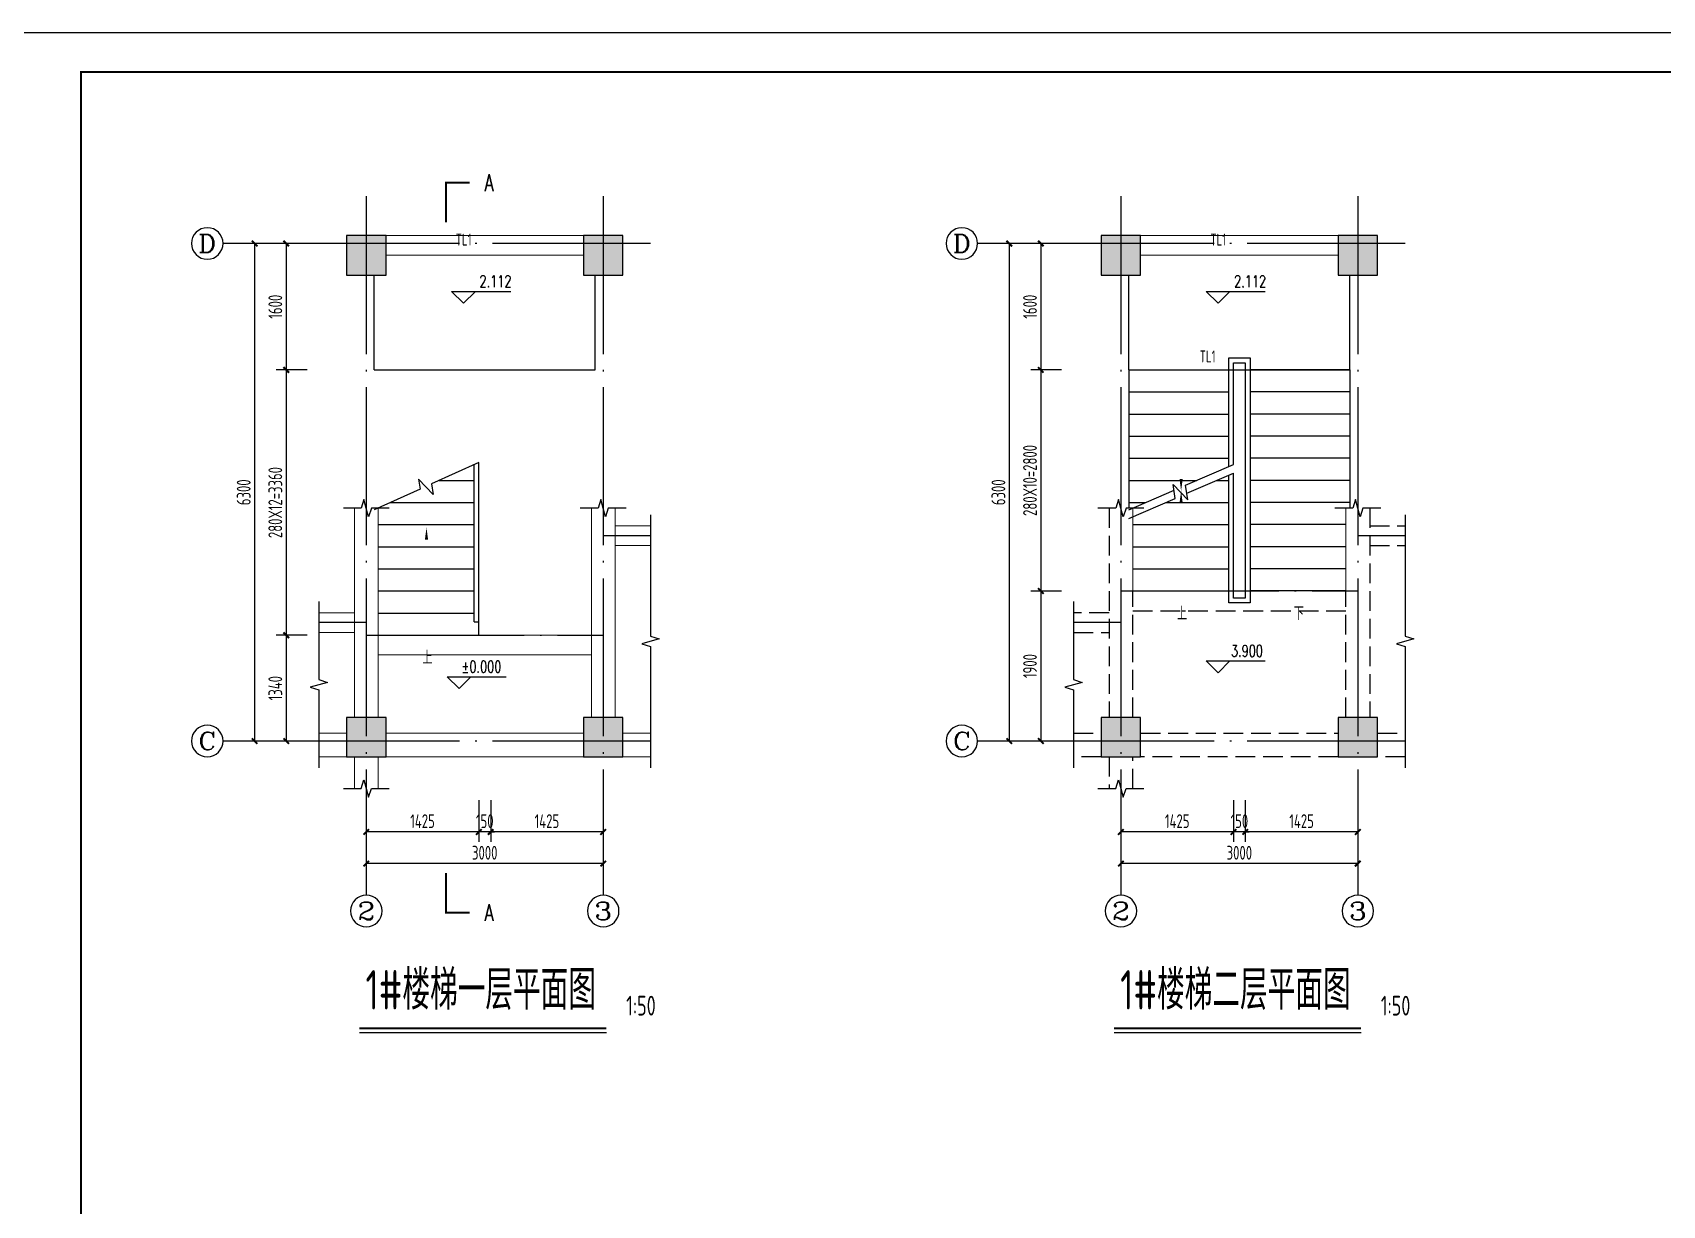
# Model space of a CAD drawing. Extents: x 9732137 to 18866768, y -962146 to 246094.
# Drawn here: x 9777696 to 9798333, y -593556 to -578706 of the extents above; entities that cross this region are included whole.
import ezdxf
from ezdxf.enums import TextEntityAlignment as Align

# ---------------------------------------------------------------- set-up
doc = ezdxf.new("R2010")
doc.units = 0
doc.header["$LTSCALE"] = 1000
for name, pattern in [('3', [500, 300, -200]), ('DASH', [0.35, 0.25, -0.1]), ('DOTE', [2.42, 2, -0.2, 0.02, -0.2])]:
    doc.linetypes.add(name, pattern=pattern)
doc.layers.get('0').update_dxf_attribs({"linetype": 'CONTINUOUS'})
doc.layers.get('Defpoints').update_dxf_attribs({"linetype": 'CONTINUOUS'})
for name, color, linetype in [('AXIS', 1, 'DOTE'), ('AXIS_NUM', 7, 'CONTINUOUS'), ('AXIS_TEXT', 7, 'CONTINUOUS'), ('BORDER', 7, 'CONTINUOUS'), ('COLU', 7, 'CONTINUOUS'), ('DIM_ELEV', 3, 'CONTINUOUS'), ('DIM_SYMB', 3, 'CONTINUOUS'), ('NUM', 7, 'CONTINUOUS'), ('PUB_DIM', 3, 'CONTINUOUS'), ('PUB_TEXT', 7, 'CONTINUOUS'), ('STAIR', 2, 'CONTINUOUS'), ('THIN', 7, 'CONTINUOUS'), ('柱涂实', 54, 'CONTINUOUS'), ('梁虚线', 134, '3')]:
    doc.layers.add(name, color=color, linetype=linetype)
doc.layers.add('梁', color=4, linetype='CONTINUOUS', lineweight=18)
doc.styles.add('_TCH_AXIS', font='COMPLEX', dxfattribs={"bigfont": 'GBCBIG'})
doc.styles.add('_TCH_DIM', font='SIMPLEX', dxfattribs={"bigfont": 'GBCBIG'})
doc.styles.add('_TCH_LABEL', font='COMPLEX', dxfattribs={"bigfont": 'GBCBIG'})
doc.styles.add('COMPLEX', font='COMPLEX')
doc.styles.add('DIM_FONT', font='SIMPLEX', dxfattribs={"width": 0.7, "bigfont": 'GBCBIG'})
doc.styles.add('TSSD_Label', font='Tssdeng.shx', dxfattribs={"width": 0.7, "bigfont": 'hztxt.shx'})
doc.styles.add('TSSD_Norm', font='Tssdeng.shx', dxfattribs={"width": 0.7, "bigfont": 'hztxt.shx'})
doc.styles.add('TSSD_Rein', font='Tssdeng.shx', dxfattribs={"width": 0.7, "bigfont": 'hztxt.shx'})
doc.dimstyles.new('_TCH_ARCH&&50', dxfattribs={"dimscale": 0.5, "dimtxt": 350, "dimasz": 100, "dimexe": 250, "dimexo": 300, "dimgap": 100, "dimtad": 1, "dimdec": 0, "dimzin": 0, "dimdsep": 46, "dimtxsty": 'DIM_FONT', "dimblk": 'ARCHTICK', "dimcen": 0.09, "dimclrt": 7, "dimazin": 2, "dimtfac": 1, "dimtdec": 0, "dimtix": 1, "dimtmove": 2, "dimatfit": 3, "dimfxl": 1, "dimtolj": 1, "dimtzin": 0, "dimarcsym": 0})

# ---------------------------------------------------------------- blocks, each defined once
blk = doc.blocks.new('_ArchTick')
at = {"color": 0, "linetype": 'ByBlock', "const_width": 0.5}
blk.add_lwpolyline([(-0.71, -0.71), (0.71, 0.71)], dxfattribs=at)
blk = doc.blocks.new('*D560')
at = {"layer": 'Defpoints', "color": 0}
for p in [(9790626, -581377), (9790062, -587677), (9790626, -587677)]:
    blk.add_point(p, dxfattribs=at)
at = {"layer": 'PUB_DIM', "color": 0, "lineweight": -2}
for p, q in [((9790476, -581377), (9789937, -581377)), ((9790062, -581377), (9790062, -587677)), ((9790476, -587677), (9789937, -587677))]:
    blk.add_line(p, q, dxfattribs=at)
at = {"layer": 'PUB_DIM', "color": 0, "lineweight": -2, "xscale": 50, "yscale": 50, "zscale": 50}
for p, rotation in [((9790062, -581377), 90), ((9790062, -587677), 270)]:
    blk.add_blockref('_ArchTick', p, dxfattribs=dict(at, rotation=rotation))
at = {"layer": 'PUB_DIM', "color": 7, "insert": (9789925, -584527), "char_height": 175, "attachment_point": 5, "rotation": 90, "style": 'TSSD_Rein'}
blk.add_mtext('\\A1;6300', dxfattribs=at)
blk = doc.blocks.new('*D561')
at = {"layer": 'Defpoints', "color": 0}
for p in [(9790876, -585777), (9790462, -587677), (9790876, -587677)]:
    blk.add_point(p, dxfattribs=at)
at = {"layer": 'PUB_DIM', "color": 0, "lineweight": -2}
for p, q in [((9790726, -585777), (9790337, -585777)), ((9790462, -585777), (9790462, -587677)), ((9790726, -587677), (9790337, -587677))]:
    blk.add_line(p, q, dxfattribs=at)
at = {"layer": 'PUB_DIM', "color": 0, "lineweight": -2, "xscale": 50, "yscale": 50, "zscale": 50}
for p, rotation in [((9790462, -585777), 90), ((9790462, -587677), 270)]:
    blk.add_blockref('_ArchTick', p, dxfattribs=dict(at, rotation=rotation))
at = {"layer": 'PUB_DIM', "color": 7, "insert": (9790325, -586727), "char_height": 175, "attachment_point": 5, "rotation": 90, "style": 'TSSD_Rein'}
blk.add_mtext('\\A1;1900', dxfattribs=at)
blk = doc.blocks.new('*D562')
at = {"layer": 'Defpoints', "color": 0}
for p in [(9790876, -582977), (9790462, -585777), (9790876, -585777)]:
    blk.add_point(p, dxfattribs=at)
at = {"layer": 'PUB_DIM', "color": 0, "lineweight": -2}
for p, q in [((9790726, -582977), (9790337, -582977)), ((9790462, -582977), (9790462, -585777)), ((9790726, -585777), (9790337, -585777))]:
    blk.add_line(p, q, dxfattribs=at)
at = {"layer": 'PUB_DIM', "color": 0, "lineweight": -2, "xscale": 50, "yscale": 50, "zscale": 50}
for p, rotation in [((9790462, -582977), 90), ((9790462, -585777), 270)]:
    blk.add_blockref('_ArchTick', p, dxfattribs=dict(at, rotation=rotation))
at = {"layer": 'PUB_DIM', "color": 7, "insert": (9790325, -584377), "char_height": 175, "attachment_point": 5, "rotation": 90, "style": 'TSSD_Rein'}
blk.add_mtext('\\A1;280X10=2800', dxfattribs=at)
blk = doc.blocks.new('*D563')
at = {"layer": 'Defpoints', "color": 0}
for p in [(9790876, -581377), (9790462, -582977), (9790876, -582977)]:
    blk.add_point(p, dxfattribs=at)
at = {"layer": 'PUB_DIM', "color": 0, "lineweight": -2}
for p, q in [((9790726, -581377), (9790337, -581377)), ((9790462, -581377), (9790462, -582977)), ((9790726, -582977), (9790337, -582977))]:
    blk.add_line(p, q, dxfattribs=at)
at = {"layer": 'PUB_DIM', "color": 0, "lineweight": -2, "xscale": 50, "yscale": 50, "zscale": 50}
for p, rotation in [((9790462, -581377), 90), ((9790462, -582977), 270)]:
    blk.add_blockref('_ArchTick', p, dxfattribs=dict(at, rotation=rotation))
at = {"layer": 'PUB_DIM', "color": 7, "insert": (9790325, -582177), "char_height": 175, "attachment_point": 5, "rotation": 90, "style": 'TSSD_Rein'}
blk.add_mtext('\\A1;1600', dxfattribs=at)
blk = doc.blocks.new('_AXISO')
blk.add_circle((0, 0), 0.5)
at = {"layer": 'AXIS_TEXT', "style": 'COMPLEX', "width": 1.041667}
blk.add_attdef('A', text='', height=0.56, dxfattribs=at).set_placement((-0.25, -0.28), (0.25, -0.28), align=Align.FIT)
blk = doc.blocks.new('*D564')
at = {"layer": 'Defpoints', "color": 0}
for p in [(9791476, -588677), (9794476, -588677), (9791476, -589228)]:
    blk.add_point(p, dxfattribs=at)
at = {"layer": 'PUB_DIM', "color": 0, "lineweight": -2}
for p, q in [((9791476, -588827), (9791476, -589353)), ((9794476, -588827), (9794476, -589353)), ((9794476, -589228), (9791476, -589228))]:
    blk.add_line(p, q, dxfattribs=at)
at = {"layer": 'PUB_DIM', "color": 0, "lineweight": -2, "xscale": 50, "yscale": 50, "zscale": 50, "rotation": 180}
blk.add_blockref('_ArchTick', (9791476, -589228), dxfattribs=at)
at = {"layer": 'PUB_DIM', "color": 0, "lineweight": -2, "xscale": 50, "yscale": 50, "zscale": 50}
blk.add_blockref('_ArchTick', (9794476, -589228), dxfattribs=at)
at = {"layer": 'PUB_DIM', "color": 7, "insert": (9792976, -589091), "char_height": 175, "attachment_point": 5, "style": 'TSSD_Rein'}
blk.add_mtext('\\A1;3000', dxfattribs=at)
blk = doc.blocks.new('*D565')
at = {"layer": 'Defpoints', "color": 0}
for p in [(9793051, -588277), (9794476, -588277), (9793051, -588828)]:
    blk.add_point(p, dxfattribs=at)
at = {"layer": 'PUB_DIM', "color": 0, "lineweight": -2}
for p, q in [((9793051, -588427), (9793051, -588953)), ((9794476, -588427), (9794476, -588953)), ((9794476, -588828), (9793051, -588828))]:
    blk.add_line(p, q, dxfattribs=at)
at = {"layer": 'PUB_DIM', "color": 0, "lineweight": -2, "xscale": 50, "yscale": 50, "zscale": 50}
for p, rotation in [((9793051, -588828), 180.0000000000094), ((9794476, -588828), 9.352518759442319e-12)]:
    blk.add_blockref('_ArchTick', p, dxfattribs=dict(at, rotation=rotation))
at = {"layer": 'PUB_DIM', "color": 7, "insert": (9793764, -588691), "char_height": 175, "attachment_point": 5, "style": 'TSSD_Rein'}
blk.add_mtext('\\A1;1425', dxfattribs=at)
blk = doc.blocks.new('*D566')
at = {"layer": 'Defpoints', "color": 0}
for p in [(9792901, -588277), (9793051, -588277), (9792901, -588828)]:
    blk.add_point(p, dxfattribs=at)
at = {"layer": 'PUB_DIM', "color": 0, "lineweight": -2}
for p, q in [((9792901, -588427), (9792901, -588953)), ((9793051, -588427), (9793051, -588953)), ((9792901, -588828), (9792851, -588828)), ((9793051, -588828), (9792901, -588828)), ((9793051, -588828), (9793101, -588828))]:
    blk.add_line(p, q, dxfattribs=at)
at = {"layer": 'PUB_DIM', "color": 0, "lineweight": -2, "xscale": 50, "yscale": 50, "zscale": 50}
blk.add_blockref('_ArchTick', (9792901, -588828), dxfattribs=at)
at = {"layer": 'PUB_DIM', "color": 0, "lineweight": -2, "xscale": 50, "yscale": 50, "zscale": 50, "rotation": 180}
blk.add_blockref('_ArchTick', (9793051, -588828), dxfattribs=at)
at = {"layer": 'PUB_DIM', "color": 7, "insert": (9792976, -588691), "char_height": 175, "attachment_point": 5, "style": 'TSSD_Rein'}
blk.add_mtext('\\A1;150', dxfattribs=at)
blk = doc.blocks.new('*D567')
at = {"layer": 'Defpoints', "color": 0}
for p in [(9791476, -588277), (9792901, -588277), (9791476, -588828)]:
    blk.add_point(p, dxfattribs=at)
at = {"layer": 'PUB_DIM', "color": 0, "lineweight": -2}
for p, q in [((9791476, -588427), (9791476, -588953)), ((9792901, -588427), (9792901, -588953)), ((9792901, -588828), (9791476, -588828))]:
    blk.add_line(p, q, dxfattribs=at)
at = {"layer": 'PUB_DIM', "color": 0, "lineweight": -2, "xscale": 50, "yscale": 50, "zscale": 50, "rotation": 180}
blk.add_blockref('_ArchTick', (9791476, -588828), dxfattribs=at)
at = {"layer": 'PUB_DIM', "color": 0, "lineweight": -2, "xscale": 50, "yscale": 50, "zscale": 50}
blk.add_blockref('_ArchTick', (9792901, -588828), dxfattribs=at)
at = {"layer": 'PUB_DIM', "color": 7, "insert": (9792189, -588691), "char_height": 175, "attachment_point": 5, "style": 'TSSD_Rein'}
blk.add_mtext('\\A1;1425', dxfattribs=at)
blk = doc.blocks.new('*D572')
at = {"layer": 'Defpoints', "color": 0}
for p in [(9781071, -581377), (9780507, -587677), (9781071, -587677)]:
    blk.add_point(p, dxfattribs=at)
at = {"layer": 'PUB_DIM', "color": 0, "lineweight": -2}
for p, q in [((9780921, -581377), (9780382, -581377)), ((9780507, -581377), (9780507, -587677)), ((9780921, -587677), (9780382, -587677))]:
    blk.add_line(p, q, dxfattribs=at)
at = {"layer": 'PUB_DIM', "color": 0, "lineweight": -2, "xscale": 50, "yscale": 50, "zscale": 50}
for p, rotation in [((9780507, -581377), 90), ((9780507, -587677), 270)]:
    blk.add_blockref('_ArchTick', p, dxfattribs=dict(at, rotation=rotation))
at = {"layer": 'PUB_DIM', "color": 7, "insert": (9780369, -584527), "char_height": 175, "attachment_point": 5, "rotation": 90, "style": 'TSSD_Rein'}
blk.add_mtext('\\A1;6300', dxfattribs=at)
blk = doc.blocks.new('*D573')
at = {"layer": 'Defpoints', "color": 0}
for p in [(9781321, -586337), (9780907, -587677), (9781321, -587677)]:
    blk.add_point(p, dxfattribs=at)
at = {"layer": 'PUB_DIM', "color": 0, "lineweight": -2}
for p, q in [((9781171, -586337), (9780782, -586337)), ((9780907, -586337), (9780907, -587677)), ((9781171, -587677), (9780782, -587677))]:
    blk.add_line(p, q, dxfattribs=at)
at = {"layer": 'PUB_DIM', "color": 0, "lineweight": -2, "xscale": 50, "yscale": 50, "zscale": 50}
for p, rotation in [((9780907, -586337), 90), ((9780907, -587677), 270)]:
    blk.add_blockref('_ArchTick', p, dxfattribs=dict(at, rotation=rotation))
at = {"layer": 'PUB_DIM', "color": 7, "insert": (9780769, -587007), "char_height": 175, "attachment_point": 5, "rotation": 90, "style": 'TSSD_Rein'}
blk.add_mtext('\\A1;1340', dxfattribs=at)
blk = doc.blocks.new('*D574')
at = {"layer": 'Defpoints', "color": 0}
for p in [(9781321, -582977), (9780907, -586337), (9781321, -586337)]:
    blk.add_point(p, dxfattribs=at)
at = {"layer": 'PUB_DIM', "color": 0, "lineweight": -2}
for p, q in [((9781171, -582977), (9780782, -582977)), ((9780907, -582977), (9780907, -586337)), ((9781171, -586337), (9780782, -586337))]:
    blk.add_line(p, q, dxfattribs=at)
at = {"layer": 'PUB_DIM', "color": 0, "lineweight": -2, "xscale": 50, "yscale": 50, "zscale": 50}
for p, rotation in [((9780907, -582977), 90), ((9780907, -586337), 270)]:
    blk.add_blockref('_ArchTick', p, dxfattribs=dict(at, rotation=rotation))
at = {"layer": 'PUB_DIM', "color": 7, "insert": (9780769, -584657), "char_height": 175, "attachment_point": 5, "rotation": 90, "style": 'TSSD_Rein'}
blk.add_mtext('\\A1;280X12=3360', dxfattribs=at)
blk = doc.blocks.new('*D575')
at = {"layer": 'Defpoints', "color": 0}
for p in [(9781321, -581377), (9780907, -582977), (9781321, -582977)]:
    blk.add_point(p, dxfattribs=at)
at = {"layer": 'PUB_DIM', "color": 0, "lineweight": -2}
for p, q in [((9781171, -581377), (9780782, -581377)), ((9780907, -581377), (9780907, -582977)), ((9781171, -582977), (9780782, -582977))]:
    blk.add_line(p, q, dxfattribs=at)
at = {"layer": 'PUB_DIM', "color": 0, "lineweight": -2, "xscale": 50, "yscale": 50, "zscale": 50}
for p, rotation in [((9780907, -581377), 90), ((9780907, -582977), 270)]:
    blk.add_blockref('_ArchTick', p, dxfattribs=dict(at, rotation=rotation))
at = {"layer": 'PUB_DIM', "color": 7, "insert": (9780769, -582177), "char_height": 175, "attachment_point": 5, "rotation": 90, "style": 'TSSD_Rein'}
blk.add_mtext('\\A1;1600', dxfattribs=at)
blk = doc.blocks.new('*D568')
at = {"layer": 'Defpoints', "color": 0}
for p in [(9781921, -588677), (9784921, -588677), (9781921, -589228)]:
    blk.add_point(p, dxfattribs=at)
at = {"layer": 'PUB_DIM', "color": 0, "lineweight": -2}
for p, q in [((9781921, -588827), (9781921, -589353)), ((9784921, -588827), (9784921, -589353)), ((9784921, -589228), (9781921, -589228))]:
    blk.add_line(p, q, dxfattribs=at)
at = {"layer": 'PUB_DIM', "color": 0, "lineweight": -2, "xscale": 50, "yscale": 50, "zscale": 50, "rotation": 180}
blk.add_blockref('_ArchTick', (9781921, -589228), dxfattribs=at)
at = {"layer": 'PUB_DIM', "color": 0, "lineweight": -2, "xscale": 50, "yscale": 50, "zscale": 50}
blk.add_blockref('_ArchTick', (9784921, -589228), dxfattribs=at)
at = {"layer": 'PUB_DIM', "color": 7, "insert": (9783421, -589091), "char_height": 175, "attachment_point": 5, "style": 'TSSD_Rein'}
blk.add_mtext('\\A1;3000', dxfattribs=at)
blk = doc.blocks.new('*D569')
at = {"layer": 'Defpoints', "color": 0}
for p in [(9783496, -588277), (9784921, -588277), (9783496, -588828)]:
    blk.add_point(p, dxfattribs=at)
at = {"layer": 'PUB_DIM', "color": 0, "lineweight": -2}
for p, q in [((9783496, -588427), (9783496, -588953)), ((9784921, -588427), (9784921, -588953)), ((9784921, -588828), (9783496, -588828))]:
    blk.add_line(p, q, dxfattribs=at)
at = {"layer": 'PUB_DIM', "color": 0, "lineweight": -2, "xscale": 50, "yscale": 50, "zscale": 50}
for p, rotation in [((9783496, -588828), 180.0000000000094), ((9784921, -588828), 9.352518759442319e-12)]:
    blk.add_blockref('_ArchTick', p, dxfattribs=dict(at, rotation=rotation))
at = {"layer": 'PUB_DIM', "color": 7, "insert": (9784208, -588691), "char_height": 175, "attachment_point": 5, "style": 'TSSD_Rein'}
blk.add_mtext('\\A1;1425', dxfattribs=at)
blk = doc.blocks.new('*D570')
at = {"layer": 'Defpoints', "color": 0}
for p in [(9783346, -588277), (9783496, -588277), (9783346, -588828)]:
    blk.add_point(p, dxfattribs=at)
at = {"layer": 'PUB_DIM', "color": 0, "lineweight": -2}
for p, q in [((9783346, -588427), (9783346, -588953)), ((9783496, -588427), (9783496, -588953)), ((9783346, -588828), (9783296, -588828)), ((9783496, -588828), (9783346, -588828)), ((9783496, -588828), (9783546, -588828))]:
    blk.add_line(p, q, dxfattribs=at)
at = {"layer": 'PUB_DIM', "color": 0, "lineweight": -2, "xscale": 50, "yscale": 50, "zscale": 50}
blk.add_blockref('_ArchTick', (9783346, -588828), dxfattribs=at)
at = {"layer": 'PUB_DIM', "color": 0, "lineweight": -2, "xscale": 50, "yscale": 50, "zscale": 50, "rotation": 180}
blk.add_blockref('_ArchTick', (9783496, -588828), dxfattribs=at)
at = {"layer": 'PUB_DIM', "color": 7, "insert": (9783421, -588691), "char_height": 175, "attachment_point": 5, "style": 'TSSD_Rein'}
blk.add_mtext('\\A1;150', dxfattribs=at)
blk = doc.blocks.new('*D571')
at = {"layer": 'Defpoints', "color": 0}
for p in [(9781921, -588277), (9783346, -588277), (9781921, -588828)]:
    blk.add_point(p, dxfattribs=at)
at = {"layer": 'PUB_DIM', "color": 0, "lineweight": -2}
for p, q in [((9781921, -588427), (9781921, -588953)), ((9783346, -588427), (9783346, -588953)), ((9783346, -588828), (9781921, -588828))]:
    blk.add_line(p, q, dxfattribs=at)
at = {"layer": 'PUB_DIM', "color": 0, "lineweight": -2, "xscale": 50, "yscale": 50, "zscale": 50, "rotation": 180}
blk.add_blockref('_ArchTick', (9781921, -588828), dxfattribs=at)
at = {"layer": 'PUB_DIM', "color": 0, "lineweight": -2, "xscale": 50, "yscale": 50, "zscale": 50}
blk.add_blockref('_ArchTick', (9783346, -588828), dxfattribs=at)
at = {"layer": 'PUB_DIM', "color": 7, "insert": (9782633, -588691), "char_height": 175, "attachment_point": 5, "style": 'TSSD_Rein'}
blk.add_mtext('\\A1;1425', dxfattribs=at)

msp = doc.modelspace()

# ---------------------------------------------------------------- hatches: boundary and pattern name
at = {"layer": '柱涂实'}
for points in [[(9782170.8, -581776.5), (9782170.8, -581276.5), (9781670.8, -581276.5), (9781670.8, -581776.5)], [(9785170.8, -581776.5), (9785170.8, -581276.5), (9784670.8, -581276.5), (9784670.8, -581776.5)], [(9791726.1, -581776.5), (9791726.1, -581276.5), (9791226.1, -581276.5), (9791226.1, -581776.5)], [(9794726.1, -581776.5), (9794726.1, -581276.5), (9794226.1, -581276.5), (9794226.1, -581776.5)], [(9782170.8, -587876.5), (9782170.8, -587376.5), (9781670.8, -587376.5), (9781670.8, -587876.5)], [(9785170.8, -587876.5), (9785170.8, -587376.5), (9784670.8, -587376.5), (9784670.8, -587876.5)], [(9791726.1, -587876.5), (9791726.1, -587376.5), (9791226.1, -587376.5), (9791226.1, -587876.5)], [(9794726.1, -587876.5), (9794726.1, -587376.5), (9794226.1, -587376.5), (9794226.1, -587876.5)]]:
    msp.add_hatch(color=256, dxfattribs=at).paths.add_polyline_path(points)

# ---------------------------------------------------------------- linework, layer by layer
at = {"layer": 'AXIS'}
for p, q in [((9781920.8, -580776.5), (9781920.8, -588276.5)), ((9784920.8, -580776.5), (9784920.8, -588276.5)), ((9791476.1, -580776.5), (9791476.1, -588276.5)), ((9794476.1, -580776.5), (9794476.1, -588276.5)), ((9785520.8, -581376.5), (9781320.8, -581376.5)), ((9795076.1, -581376.5), (9790876.1, -581376.5)), ((9785520.8, -585076.5), (9784920.8, -585076.5)), ((9795076.1, -585076.5), (9794476.1, -585076.5)), ((9791476.1, -585776.5, 0), (9794476.1, -585776.5, 0)), ((9781920.8, -586176.5), (9781320.8, -586176.5)), ((9791476.1, -586176.5), (9790876.1, -586176.5)), ((9781920.8, -586336.5, 0), (9784920.8, -586336.5, 0)), ((9785520.8, -587676.5), (9781320.8, -587676.5)), ((9795076.1, -587676.5), (9790876.1, -587676.5))]:
    msp.add_line(p, q, dxfattribs=at)
at = {"layer": 'AXIS_NUM'}
for p, q in [((9781320.8, -581376.5), (9780106.8, -581376.5)), ((9790876.1, -581376.5), (9789662.1, -581376.5)), ((9781320.8, -587676.5), (9780106.8, -587676.5)), ((9790876.1, -587676.5), (9789662.1, -587676.5)), ((9781920.8, -588276.5), (9781920.8, -589628.2)), ((9784920.8, -588276.5), (9784920.8, -589628.2)), ((9791476.1, -588276.5), (9791476.1, -589628.2)), ((9794476.1, -588276.5), (9794476.1, -589628.2))]:
    msp.add_line(p, q, dxfattribs=at)
at = {"layer": 'BORDER'}
msp.add_lwpolyline([(9777056.8, -608406.3), (9777056.8, -578706.3), (9819106.8, -578706.3), (9819106.8, -608406.3)], close=True, dxfattribs=at)
at = {"layer": 'BORDER', "const_width": 25}
msp.add_lwpolyline([(9778306.8, -607906.3), (9778306.8, -579206.3), (9818606.8, -579206.3), (9818606.8, -607906.3)], close=True, dxfattribs=at)
at = {"layer": 'COLU', "ltscale": 1, "elevation": 0}
for points in [[(9782170.8, -581776.5), (9782170.8, -581276.5), (9781670.8, -581276.5), (9781670.8, -581776.5)], [(9785170.8, -581776.5), (9785170.8, -581276.5), (9784670.8, -581276.5), (9784670.8, -581776.5)], [(9791726.1, -581776.5), (9791726.1, -581276.5), (9791226.1, -581276.5), (9791226.1, -581776.5)], [(9794726.1, -581776.5), (9794726.1, -581276.5), (9794226.1, -581276.5), (9794226.1, -581776.5)], [(9782170.8, -587876.5), (9782170.8, -587376.5), (9781670.8, -587376.5), (9781670.8, -587876.5)], [(9785170.8, -587876.5), (9785170.8, -587376.5), (9784670.8, -587376.5), (9784670.8, -587876.5)], [(9791726.1, -587876.5), (9791726.1, -587376.5), (9791226.1, -587376.5), (9791226.1, -587876.5)], [(9794726.1, -587876.5), (9794726.1, -587376.5), (9794226.1, -587376.5), (9794226.1, -587876.5)]]:
    msp.add_lwpolyline(points, close=True, dxfattribs=at)
at = {"layer": 'DIM_ELEV'}
for p, q in [((9783152, -582133.1), (9783002, -581983.1)), ((9783002, -581983.1), (9783749.3, -581983.1)), ((9783152, -582133.1), (9783302, -581983.1)), ((9792707.4, -582133.1), (9792557.4, -581983.1)), ((9792557.4, -581983.1), (9793304.7, -581983.1)), ((9792707.4, -582133.1), (9792857.4, -581983.1)), ((9792707.4, -586811.8), (9792557.4, -586661.8)), ((9792557.4, -586661.8), (9793304.7, -586661.8)), ((9792707.4, -586811.8), (9792857.4, -586661.8)), ((9783095.2, -587011.9), (9782945.2, -586861.9)), ((9782945.2, -586861.9), (9783692.6, -586861.9)), ((9783095.2, -587011.9), (9783245.2, -586861.9))]:
    msp.add_line(p, q, dxfattribs=at)
at = {"layer": 'DIM_SYMB', "color": 0, "const_width": 25}
for points in [[(9783232, -580606.8), (9782932, -580606.8), (9782932, -581106.8)], [(9782932, -589348.5), (9782932, -589848.5), (9783232, -589848.5)]]:
    msp.add_lwpolyline(points, dxfattribs=at)
at = {"layer": 'DIM_SYMB', "color": 0}
for points in [[(9793713.6, -585916.5, 0, 0, 0), (9793713.6, -582226.5, 0, 0, 0), (9792238.6, -582226.5, 0, 0, 0), (9792238.6, -584510.6, 0, 40, 0), (9792238.6, -584360.6, 0, 0, 0)], [(9792238.6, -585916.5, 0, 0, 0), (9792238.6, -584510.6, 0, 40, 0), (9792238.6, -584660.6, 0, 0, 0)], [(9782683.3, -586476.5, 0, 0, 0), (9782683.3, -584975.5, 0, 40, 0), (9782683.3, -585125.5, 0, 0, 0)]]:
    msp.add_lwpolyline(points, format="xyseb", dxfattribs=at)
at = {"layer": 'NUM', "const_width": 25}
for points in [[(9781833.6, -591315.4), (9784962.2, -591315.4)], [(9791388.9, -591315.4), (9794517.5, -591315.4)]]:
    msp.add_lwpolyline(points, dxfattribs=at)
at = {"layer": 'NUM'}
for points in [[(9781833.6, -591365.4), (9784962.2, -591365.4)], [(9791388.9, -591365.4), (9794517.5, -591365.4)]]:
    msp.add_lwpolyline(points, dxfattribs=at)
at = {"layer": 'STAIR', "color": 2}
for p, q in [((9782020.8, -582976.5), (9782020.8, -581776.5, 0)), ((9784820.8, -582976.5), (9784820.8, -581776.5, 0)), ((9791576.1, -582976.5), (9791576.1, -581776.5, 0)), ((9794376.1, -582976.5), (9794376.1, -581776.5, 0)), ((9782020.8, -582976.5), (9784820.8, -582976.5)), ((9791576.1, -582976.5), (9792841.1, -582976.5)), ((9791576.1, -582976.5), (9792841.1, -582976.5)), ((9791576.1, -582976.5), (9791576.1, -584727.7)), ((9791576.1, -582976.5), (9794376.1, -582976.5)), ((9792841.1, -584200.7), (9792841.1, -582826.5)), ((9792841.1, -582826.5), (9793111.1, -582826.5)), ((9792901.1, -584174.6), (9792901.1, -582886.5)), ((9792901.1, -582886.5), (9793051.1, -582886.5)), ((9792901.1, -584174.6), (9792901.1, -582976.5)), ((9792901.1, -582976.5), (9793051.1, -582976.5)), ((9793051.1, -582886.5), (9793051.1, -585866.5)), ((9793051.1, -582976.5), (9793051.1, -585776.5)), ((9793111.1, -582826.5), (9793111.1, -585926.5)), ((9794376.1, -582976.5), (9793111.1, -582976.5)), ((9793111.1, -582976.5), (9794376.1, -582976.5)), ((9794376.1, -582976.5), (9794376.1, -584727.7, 0)), ((9791576.1, -583256.5), (9792841.1, -583256.5)), ((9794376.1, -583256.5), (9793111.1, -583256.5)), ((9791576.1, -583536.5), (9792841.1, -583536.5)), ((9794376.1, -583536.5), (9793111.1, -583536.5)), ((9791576.1, -583816.5), (9792841.1, -583816.5)), ((9794376.1, -583816.5), (9793111.1, -583816.5)), ((9791576.1, -584096.5), (9792841.1, -584096.5)), ((9792295.2, -584437.5), (9792901.1, -584174.6)), ((9794376.1, -584096.5), (9793111.1, -584096.5)), ((9791576.1, -584376.5), (9792435.8, -584376.5)), ((9792163.8, -584603.5), (9792137.6, -584427)), ((9792137.6, -584427), (9792322.6, -584622.2)), ((9792322.6, -584622.2), (9792295.2, -584437.5)), ((9792310.4, -584539.9), (9792901.1, -584283.6)), ((9792687, -584376.5), (9792841.1, -584376.5)), ((9792841.1, -585926.5), (9792841.1, -584309.7)), ((9792901.1, -585776.5), (9792901.1, -584283.6)), ((9792901.1, -585866.5), (9792901.1, -584283.6)), ((9794376.1, -584376.5), (9793111.1, -584376.5)), ((9791576.1, -584749.4), (9792148.6, -584501.1)), ((9791576.1, -584858.4), (9792163.8, -584603.5)), ((9791576.1, -584656.5), (9791790.3, -584656.5)), ((9792041.5, -584656.5), (9792841.1, -584656.5)), ((9794376.1, -584656.5), (9793111.1, -584656.5)), ((9791626.1, -584936.5), (9792841.1, -584936.5)), ((9794326.1, -584936.5), (9793111.1, -584936.5)), ((9791626.1, -585216.5), (9792841.1, -585216.5)), ((9794326.1, -585216.5), (9793111.1, -585216.5)), ((9791626.1, -585496.5), (9792841.1, -585496.5)), ((9794326.1, -585496.5), (9793111.1, -585496.5)), ((9791626.1, -585776.5), (9792841.1, -585776.5)), ((9792901.1, -585776.5), (9793051.1, -585776.5)), ((9793051.1, -585866.5), (9792901.1, -585866.5)), ((9794326.1, -585776.5), (9793111.1, -585776.5)), ((9793111.1, -585926.5), (9792841.1, -585926.5))]:
    msp.add_line(p, q, dxfattribs=at)
at = {"layer": 'STAIR', "color": 0}
for p, q in [((9783345.8, -584148.7), (9782746.9, -584420.7)), ((9783285.8, -586166.5), (9783285.8, -584176)), ((9783345.8, -586166.5), (9783345.8, -584148.7)), ((9782769, -584553.8), (9782580.7, -584361.7)), ((9782580.7, -584361.7), (9782601.5, -584486.7)), ((9782746.9, -584420.7), (9782769, -584553.8)), ((9782844.1, -584376.5), (9783285.8, -584376.5)), ((9782601.5, -584486.7), (9782020.8, -584750.4)), ((9782227.5, -584656.5), (9783285.8, -584656.5)), ((9782070.8, -584936.5), (9783285.8, -584936.5)), ((9783345.8, -586166.5), (9783345.8, -585055.7)), ((9782070.8, -585216.5), (9783285.8, -585216.5)), ((9782070.8, -585496.5), (9783285.8, -585496.5)), ((9782070.8, -585776.5), (9783285.8, -585776.5)), ((9782070.8, -586056.5), (9783285.8, -586056.5)), ((9783285.8, -586166.5), (9783345.8, -586166.5)), ((9783345.8, -586336.5), (9783345.8, -586166.5)), ((9782070.8, -586336.5), (9783345.8, -586336.5))]:
    msp.add_line(p, q, dxfattribs=at)
at = {"layer": 'THIN'}
for points in [[(9782210.8, -584727.7), (9781985.8, -584727.7), (9781950.8, -584837.7), (9781890.8, -584617.7), (9781855.8, -584727.7), (9781630.8, -584727.7)], [(9791766.1, -584727.7), (9791541.1, -584727.7), (9791506.1, -584837.7), (9791446.1, -584617.7), (9791411.1, -584727.7), (9791186.1, -584727.7)], [(9785520.8, -584811.5), (9785520.8, -586349), (9785630.8, -586384), (9785410.8, -586444), (9785520.8, -586479), (9785520.8, -588016.5)], [(9795076.1, -584811.5), (9795076.1, -586349), (9795186.1, -586384), (9794966.1, -586444), (9795076.1, -586479), (9795076.1, -588016.5)], [(9781320.8, -585911.5), (9781320.8, -586899), (9781430.8, -586934), (9781210.8, -586994), (9781320.8, -587029), (9781320.8, -588016.5)], [(9790876.1, -585911.5), (9790876.1, -586899), (9790986.1, -586934), (9790766.1, -586994), (9790876.1, -587029), (9790876.1, -588016.5)], [(9781630.8, -588276.5), (9781855.8, -588276.5), (9781890.8, -588166.5), (9781950.8, -588386.5), (9781985.8, -588276.5), (9782210.8, -588276.5)], [(9791186.1, -588276.5), (9791411.1, -588276.5), (9791446.1, -588166.5), (9791506.1, -588386.5), (9791541.1, -588276.5), (9791766.1, -588276.5)]]:
    msp.add_lwpolyline(points, dxfattribs=at)
at = {"layer": 'THIN', "elevation": 0}
for points in [[(9785210.8, -584727.7), (9784985.8, -584727.7), (9784950.8, -584837.7), (9784890.8, -584617.7), (9784855.8, -584727.7), (9784630.8, -584727.7)], [(9794766.1, -584727.7), (9794541.1, -584727.7), (9794506.1, -584837.7), (9794446.1, -584617.7), (9794411.1, -584727.7), (9794186.1, -584727.7)]]:
    msp.add_lwpolyline(points, dxfattribs=at)
at = {"layer": '柱涂实', "linetype": 'Continuous', "elevation": 0}
for points in [[(9782170.8, -581776.5), (9782170.8, -581276.5), (9781670.8, -581276.5), (9781670.8, -581776.5)], [(9785170.8, -581776.5), (9785170.8, -581276.5), (9784670.8, -581276.5), (9784670.8, -581776.5)], [(9791726.1, -581776.5), (9791726.1, -581276.5), (9791226.1, -581276.5), (9791226.1, -581776.5)], [(9794726.1, -581776.5), (9794726.1, -581276.5), (9794226.1, -581276.5), (9794226.1, -581776.5)], [(9782170.8, -587876.5), (9782170.8, -587376.5), (9781670.8, -587376.5), (9781670.8, -587876.5)], [(9785170.8, -587876.5), (9785170.8, -587376.5), (9784670.8, -587376.5), (9784670.8, -587876.5)], [(9791726.1, -587876.5), (9791726.1, -587376.5), (9791226.1, -587376.5), (9791226.1, -587876.5)], [(9794726.1, -587876.5), (9794726.1, -587376.5), (9794226.1, -587376.5), (9794226.1, -587876.5)]]:
    msp.add_lwpolyline(points, close=True, dxfattribs=at)
at = {"layer": '梁', "ltscale": 1}
for p, q in [((9782170.8, -581276.5, 0), (9784670.8, -581276.5, 0)), ((9791726.1, -581276.5, 0), (9794226.1, -581276.5, 0)), ((9782170.8, -581526.5, 0), (9784670.8, -581526.5, 0)), ((9791726.1, -581526.5, 0), (9794226.1, -581526.5, 0)), ((9781770.8, -584727.7), (9781770.8, -587376.5)), ((9782070.8, -584727.7), (9782070.8, -587376.5)), ((9784770.8, -584727.7), (9784770.8, -587376.5)), ((9785070.8, -584727.7), (9785070.8, -587376.5)), ((9791626.1, -585776.5, 0), (9791626.1, -584727.7, 0)), ((9794326.1, -585776.5, 0), (9794326.1, -584727.7, 0)), ((9785070.8, -584951.5, 0), (9785520.8, -584951.5, 0)), ((9785070.8, -585201.5, 0), (9785520.8, -585201.5, 0)), ((9791626.1, -585776.5, 0), (9794326.1, -585776.5, 0)), ((9781770.8, -586051.5), (9781320.8, -586051.5)), ((9781320.8, -586301.5, 0), (9781770.8, -586301.5, 0)), ((9782070.8, -586336.5, 0), (9784770.8, -586336.5, 0)), ((9782070.8, -586586.5, 0), (9784770.8, -586586.5, 0)), ((9781320.8, -587576.5, 0), (9781670.8, -587576.5, 0)), ((9782170.8, -587576.5, 0), (9784670.8, -587576.5, 0)), ((9785170.8, -587576.5, 0), (9785520.8, -587576.5, 0)), ((9781670.8, -587876.5), (9781320.8, -587876.5)), ((9781770.8, -587876.5), (9781770.8, -588276.5)), ((9782070.8, -587876.5), (9782070.8, -588276.5)), ((9784670.8, -587876.5), (9782170.8, -587876.5)), ((9785520.8, -587876.5), (9785170.8, -587876.5))]:
    msp.add_line(p, q, dxfattribs=at)
at = {"layer": '梁虚线', "linetype": 'DASH', "ltscale": 1}
for p, q in [((9791326.1, -584727.7), (9791326.1, -587376.5)), ((9794626.1, -584727.7), (9794626.1, -587376.5)), ((9794626.1, -584951.5, 0), (9795076.1, -584951.5, 0)), ((9794626.1, -585201.5, 0), (9795076.1, -585201.5, 0)), ((9791626.1, -587376.5, 0), (9791626.1, -585776.5, 0)), ((9794326.1, -587376.5, 0), (9794326.1, -585776.5, 0)), ((9791326.1, -586051.5), (9790876.1, -586051.5)), ((9791626.1, -586026.5, 0), (9794326.1, -586026.5, 0)), ((9790876.1, -586301.5, 0), (9791326.1, -586301.5, 0)), ((9790876.1, -587576.5, 0), (9791226.1, -587576.5, 0)), ((9791726.1, -587576.5, 0), (9794226.1, -587576.5, 0)), ((9794726.1, -587576.5, 0), (9795076.1, -587576.5, 0)), ((9791226.1, -587876.5), (9790876.1, -587876.5)), ((9791326.1, -587876.5), (9791326.1, -588276.5)), ((9791626.1, -588276.5, 0), (9791626.1, -587876.5, 0)), ((9794226.1, -587876.5), (9791726.1, -587876.5)), ((9795076.1, -587876.5), (9794726.1, -587876.5))]:
    msp.add_line(p, q, dxfattribs=at)

# ---------------------------------------------------------------- block references
at = {"layer": 'PUB_DIM'}
ref = msp.add_blockref('_AXISO', (9779906.8, -581376.5), dxfattribs=dict(at, xscale=-400, yscale=400, zscale=400, rotation=180))
ref.add_attrib('A', 'D', dxfattribs={"layer": 'AXIS_TEXT', "height": 226.3, "style": '_TCH_AXIS', "width": 1.235294}).set_placement((9779793.6, -581489.6), (9780019.9, -581489.6), align=Align.FIT)
ref = msp.add_blockref('_AXISO', (9789462.1, -581376.5), dxfattribs=dict(at, xscale=-400, yscale=400, zscale=400, rotation=180))
ref.add_attrib('A', 'D', dxfattribs={"layer": 'AXIS_TEXT', "height": 226.3, "style": '_TCH_AXIS', "width": 1.235294}).set_placement((9789349, -581489.6), (9789575.3, -581489.6), align=Align.FIT)
ref = msp.add_blockref('_AXISO', (9779906.8, -587676.5), dxfattribs=dict(at, xscale=-400, yscale=400, zscale=400, rotation=180))
ref.add_attrib('A', 'C', dxfattribs={"layer": 'AXIS_TEXT', "height": 226.3, "style": '_TCH_AXIS', "width": 1.4}).set_placement((9779793.6, -587789.6), (9780019.9, -587789.6), align=Align.FIT)
ref = msp.add_blockref('_AXISO', (9789462.1, -587676.5), dxfattribs=dict(at, xscale=-400, yscale=400, zscale=400, rotation=180))
ref.add_attrib('A', 'C', dxfattribs={"layer": 'AXIS_TEXT', "height": 226.3, "style": '_TCH_AXIS', "width": 1.4}).set_placement((9789349, -587789.6), (9789575.3, -587789.6), align=Align.FIT)
ref = msp.add_blockref('_AXISO', (9781920.8, -589828.2), dxfattribs=dict(at, xscale=-400, yscale=400, zscale=400))
ref.add_attrib('A', '2', dxfattribs={"layer": 'AXIS_TEXT', "height": 226.3, "style": '_TCH_AXIS', "width": 1.5}).set_placement((9781807.6, -589941.3), (9782033.9, -589941.3), align=Align.FIT)
ref = msp.add_blockref('_AXISO', (9784920.8, -589828.2), dxfattribs=dict(at, xscale=-400, yscale=400, zscale=400))
ref.add_attrib('A', '3', dxfattribs={"layer": 'AXIS_TEXT', "height": 226.3, "style": '_TCH_AXIS', "width": 1.5}).set_placement((9784807.6, -589941.3), (9785033.9, -589941.3), align=Align.FIT)
ref = msp.add_blockref('_AXISO', (9791476.1, -589828.2), dxfattribs=dict(at, xscale=-400, yscale=400, zscale=400))
ref.add_attrib('A', '2', dxfattribs={"layer": 'AXIS_TEXT', "height": 226.3, "style": '_TCH_AXIS', "width": 1.5}).set_placement((9791363, -589941.3), (9791589.3, -589941.3), align=Align.FIT)
ref = msp.add_blockref('_AXISO', (9794476.1, -589828.2), dxfattribs=dict(at, xscale=-400, yscale=400, zscale=400))
ref.add_attrib('A', '3', dxfattribs={"layer": 'AXIS_TEXT', "height": 226.3, "style": '_TCH_AXIS', "width": 1.5}).set_placement((9794363, -589941.3), (9794589.3, -589941.3), align=Align.FIT)

# ---------------------------------------------------------------- texts
at = {"style": 'TSSD_Label', "width": 0.7}
for p in [(9783254.5, -581448, 0), (9792809.9, -581448, 0), (9792674.3, -582926.1)]:
    msp.add_text('TL1', height=150, dxfattribs=at).set_placement(p, align=Align.BOTTOM_RIGHT)
at = {"layer": 'NUM', "style": 'TSSD_Norm', "width": 0.7}
for s, height, p in [('1#楼梯一层平面图', 500, (9781911.5, -591227.2)), ('1#楼梯二层平面图', 500, (9791466.9, -591227.2)), ('1:50', 250, (9785212.2, -591227.2)), ('1:50', 250, (9794767.5, -591227.2))]:
    msp.add_text(s, height=height, dxfattribs=at).set_placement(p, align=Align.BOTTOM_LEFT)
at = {"layer": 'PUB_TEXT', "color": 0, "style": '_TCH_LABEL', "width": 0.705882}
for p in [(9783417.8, -580713.1), (9783417.8, -589954.8)]:
    msp.add_text('A', height=212.5, dxfattribs=at).set_placement(p)
at = {"layer": 'PUB_TEXT', "style": '_TCH_DIM', "width": 0.705882}
for s, p in [('2.112', (9783354.3, -581930.6)), ('2.112', (9792909.7, -581930.6)), ('3.900', (9792869.7, -586609.3)), ('%%P0.000', (9783127.6, -586809.4))]:
    msp.add_text(s, height=148.75, dxfattribs=at).set_placement(p)
at = {"layer": 'PUB_TEXT', "color": 0, "style": '_TCH_DIM'}
for s, p in [('上', (9792186.5, -586144)), ('下', (9793666.2, -586144)), ('上', (9782631.2, -586704))]:
    msp.add_text(s, height=168.8, dxfattribs=at).set_placement(p)

# ---------------------------------------------------------------- dimensions: what is measured, and where the dimension line sits
at = {"layer": 'PUB_DIM'}
for p1, p2, distance, picture, middle in [((9781070.8, -581376.5), (9781070.8, -587676.5), -564, '*D572', (9780369.3, -584526.5)), ((9781320.8, -581376.5), (9781320.8, -582976.5), -414, '*D575', (9780769.3, -582176.5)), ((9790626.1, -581376.5), (9790626.1, -587676.5), -564, '*D560', (9789924.6, -584526.5)), ((9790876.1, -581376.5), (9790876.1, -582976.5), -414, '*D563', (9790324.6, -582176.5)), ((9790876.1, -585776.5), (9790876.1, -587676.5), -414, '*D561', (9790324.6, -586726.5)), ((9781320.8, -586336.5), (9781320.8, -587676.5), -414, '*D573', (9780769.3, -587006.5)), ((9783345.8, -588276.5), (9781920.8, -588276.5), 551.7, '*D571', (9782633.3, -588690.7)), ((9783495.8, -588276.5), (9783345.8, -588276.5), 551.7, '*D570', (9783420.8, -588690.7)), ((9784920.8, -588276.5), (9783495.8, -588276.5), 551.7, '*D569', (9784208.3, -588690.7)), ((9792901.1, -588276.5), (9791476.1, -588276.5), 551.7, '*D567', (9792188.6, -588690.7)), ((9793051.1, -588276.5), (9792901.1, -588276.5), 551.7, '*D566', (9792976.1, -588690.7)), ((9794476.1, -588276.5), (9793051.1, -588276.5), 551.7, '*D565', (9793763.6, -588690.7)), ((9784920.8, -588676.5), (9781920.8, -588676.5), 551.7, '*D568', (9783420.8, -589090.7)), ((9794476.1, -588676.5), (9791476.1, -588676.5), 551.7, '*D564', (9792976.1, -589090.7))]:
    dim = msp.add_aligned_dim(p1=p1, p2=p2, distance=distance, dimstyle='_TCH_ARCH&&50', override={"dimtxsty": 'TSSD_Rein'}, dxfattribs=at)
    dim.commit()
    dim.dimension.update_dxf_attribs({"geometry": picture, "text_midpoint": middle})
for p1, p2, text, picture, middle in [((9781320.8, -582976.5), (9781320.8, -586336.5), '280X12=3360', '*D574', (9780769.3, -584656.5)), ((9790876.1, -582976.5), (9790876.1, -585776.5), '280X10=2800', '*D562', (9790324.6, -584376.5))]:
    dim = msp.add_aligned_dim(p1=p1, p2=p2, distance=-414, text=text, dimstyle='_TCH_ARCH&&50', override={"dimtxsty": 'TSSD_Rein'}, dxfattribs=at)
    dim.commit()
    dim.dimension.update_dxf_attribs({"geometry": picture, "text_midpoint": middle})

doc.saveas('drawing.dxf')
